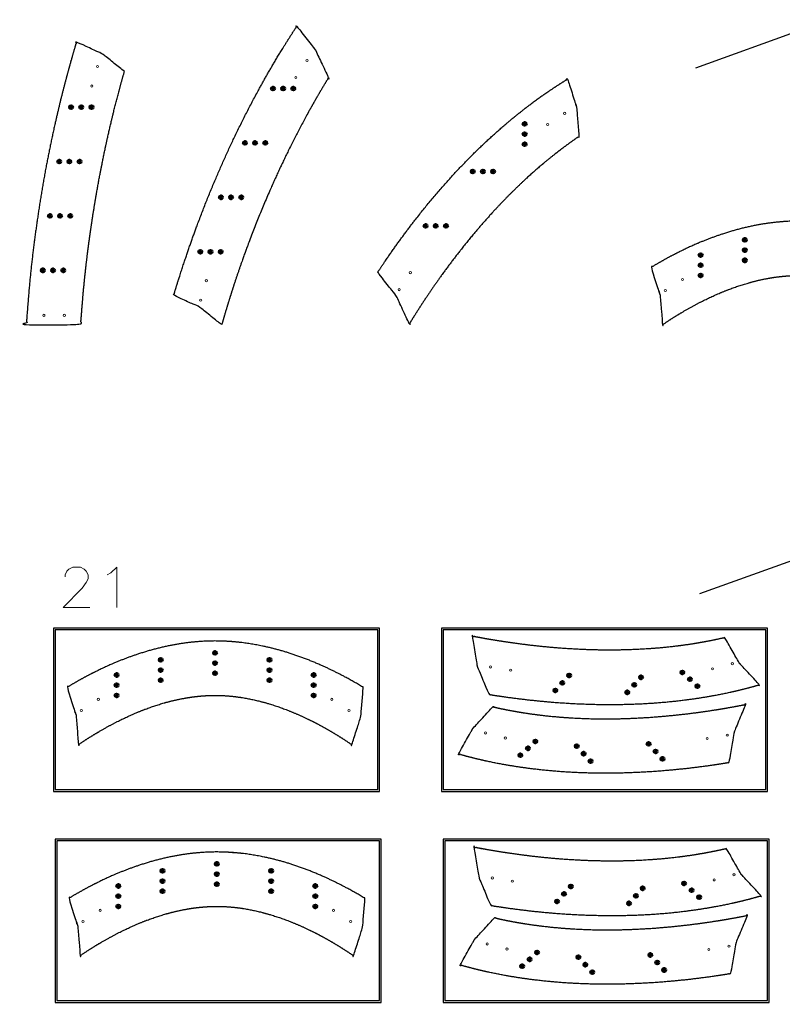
# Model space of a CAD drawing. Header units: inches. Extents: x 13 to 497, y 19 to 601.
# Drawn here: x 13 to 237.8, y 19 to 308.1 of the extents above; entities that cross this region are included whole.
import ezdxf
from ezdxf import colors
from ezdxf.entities.mleader import LeaderData, LeaderLine
from ezdxf.math import Vec2, Vec3

# ---------------------------------------------------------------- set-up
doc = ezdxf.new("R2010")
doc.units = ezdxf.units.IN
doc.header["$MEASUREMENT"] = 0
doc.header["$PDMODE"] = 32
doc.header["$PDSIZE"] = 1
for name, color, linetype, lineweight in [('Annotation', 7, 'Continuous', 9), ('Drilling', 3, 'Continuous', 13), ('Engrave', 4, 'Continuous', 50)]:
    doc.layers.add(name, color=color, linetype=linetype, lineweight=lineweight)
doc.layers.add('Cut Sheet', color=1, linetype='Continuous')
doc.styles.get("Standard").update_dxf_attribs({"font": 'Arial.ttf'})

# ---------------------------------------------------------------- blocks, each defined once
blk = doc.blocks.new('*U703')
at = {"layer": 'Engrave'}
blk.add_point((0, 0), dxfattribs=at)
blk = doc.blocks.new('*U704')
at = {"layer": 'Engrave', "color": 0, "linetype": 'ByBlock', "lineweight": -2, "transparency": 16777216}
for p in [(0, 0), (3, 0), (6, 0)]:
    blk.add_blockref('*U703', p, dxfattribs=at)
blk = doc.blocks.new('*U705')
at = {"layer": 'Engrave'}
blk.add_point((0, 0), dxfattribs=at)
blk = doc.blocks.new('*U706')
at = {"layer": 'Engrave', "color": 0, "linetype": 'ByBlock', "lineweight": -2, "transparency": 16777216}
for p in [(0, 0), (3, 0), (6, 0)]:
    blk.add_blockref('*U705', p, dxfattribs=at)
blk = doc.blocks.new('*U707')
at = {"layer": 'Engrave'}
blk.add_point((0, 0), dxfattribs=at)
blk = doc.blocks.new('*U708')
at = {"layer": 'Engrave', "color": 0, "linetype": 'ByBlock', "lineweight": -2, "transparency": 16777216}
for p in [(0, 0), (3, 0), (6, 0)]:
    blk.add_blockref('*U707', p, dxfattribs=at)
blk = doc.blocks.new('*U709')
at = {"layer": 'Engrave'}
blk.add_point((0, 0), dxfattribs=at)
blk = doc.blocks.new('*U710')
at = {"layer": 'Engrave', "color": 0, "linetype": 'ByBlock', "lineweight": -2, "transparency": 16777216}
for p in [(0, 0), (3, 0), (6, 0)]:
    blk.add_blockref('*U709', p, dxfattribs=at)
blk = doc.blocks.new('*U711')
at = {"layer": 'Engrave'}
blk.add_point((0, 0), dxfattribs=at)
blk = doc.blocks.new('*U712')
at = {"layer": 'Engrave', "color": 0, "linetype": 'ByBlock', "lineweight": -2, "transparency": 16777216}
for p in [(0, 0), (3, 0), (6, 0)]:
    blk.add_blockref('*U711', p, dxfattribs=at)
blk = doc.blocks.new('*U713')
at = {"layer": 'Engrave'}
blk.add_point((0, 0), dxfattribs=at)
blk = doc.blocks.new('*U714')
at = {"layer": 'Engrave', "color": 0, "linetype": 'ByBlock', "lineweight": -2, "transparency": 16777216}
for p in [(0, 0), (3, 0), (6, 0)]:
    blk.add_blockref('*U713', p, dxfattribs=at)
blk = doc.blocks.new('*U715')
at = {"layer": 'Engrave'}
blk.add_point((0, 0), dxfattribs=at)
blk = doc.blocks.new('*U716')
at = {"layer": 'Engrave', "color": 0, "linetype": 'ByBlock', "lineweight": -2, "transparency": 16777216}
for p in [(0, 0), (3, 0), (6, 0)]:
    blk.add_blockref('*U715', p, dxfattribs=at)
blk = doc.blocks.new('*U717')
at = {"layer": 'Engrave'}
blk.add_point((0, 0), dxfattribs=at)
blk = doc.blocks.new('*U718')
at = {"layer": 'Engrave', "color": 0, "linetype": 'ByBlock', "lineweight": -2, "transparency": 16777216}
for p in [(0, 0), (3, 0), (6, 0)]:
    blk.add_blockref('*U717', p, dxfattribs=at)
blk = doc.blocks.new('*U719')
at = {"layer": 'Engrave'}
blk.add_point((0, 0), dxfattribs=at)
blk = doc.blocks.new('*U720')
at = {"layer": 'Engrave', "color": 0, "linetype": 'ByBlock', "lineweight": -2, "transparency": 16777216}
for p in [(0, 0), (3, 0), (6, 0)]:
    blk.add_blockref('*U719', p, dxfattribs=at)
blk = doc.blocks.new('*U721')
at = {"layer": 'Engrave'}
blk.add_point((0, 0), dxfattribs=at)
blk = doc.blocks.new('*U722')
at = {"layer": 'Engrave', "color": 0, "linetype": 'ByBlock', "lineweight": -2, "transparency": 16777216}
for p in [(0, 0), (3, 0), (6, 0)]:
    blk.add_blockref('*U721', p, dxfattribs=at)
blk = doc.blocks.new('*U723')
at = {"layer": 'Engrave'}
blk.add_point((0, 0), dxfattribs=at)
blk = doc.blocks.new('*U724')
at = {"layer": 'Engrave', "color": 0, "linetype": 'ByBlock', "lineweight": -2, "transparency": 16777216}
for p in [(0, 0), (3, 0), (6, 0)]:
    blk.add_blockref('*U723', p, dxfattribs=at)
blk = doc.blocks.new('*U725')
at = {"layer": 'Engrave'}
blk.add_point((0, 0), dxfattribs=at)
blk = doc.blocks.new('*U726')
at = {"layer": 'Engrave', "color": 0, "linetype": 'ByBlock', "lineweight": -2, "transparency": 16777216}
for p in [(0, 0), (3, 0), (6, 0)]:
    blk.add_blockref('*U725', p, dxfattribs=at)
blk = doc.blocks.new('*U727')
at = {"layer": 'Engrave'}
blk.add_point((0, 0), dxfattribs=at)
blk = doc.blocks.new('*U728')
at = {"layer": 'Engrave', "color": 0, "linetype": 'ByBlock', "lineweight": -2, "transparency": 16777216}
for p in [(0, 0), (3, 0), (6, 0)]:
    blk.add_blockref('*U727', p, dxfattribs=at)
blk = doc.blocks.new('*U773')
at = {"layer": 'Engrave'}
blk.add_point((0, 0), dxfattribs=at)
blk = doc.blocks.new('*U774')
at = {"layer": 'Engrave', "color": 0, "linetype": 'ByBlock', "lineweight": -2, "transparency": 16777216}
for p in [(0, 0), (3, 0), (6, 0)]:
    blk.add_blockref('*U773', p, dxfattribs=at)
blk = doc.blocks.new('*U775')
at = {"layer": 'Engrave'}
blk.add_point((0, 0), dxfattribs=at)
blk = doc.blocks.new('*U776')
at = {"layer": 'Engrave', "color": 0, "linetype": 'ByBlock', "lineweight": -2, "transparency": 16777216}
for p in [(0, 0), (3, 0), (6, 0)]:
    blk.add_blockref('*U775', p, dxfattribs=at)
blk = doc.blocks.new('*U777')
at = {"layer": 'Engrave'}
blk.add_point((0, 0), dxfattribs=at)
blk = doc.blocks.new('*U778')
at = {"layer": 'Engrave', "color": 0, "linetype": 'ByBlock', "lineweight": -2, "transparency": 16777216}
for p in [(0, 0), (3, 0), (6, 0)]:
    blk.add_blockref('*U777', p, dxfattribs=at)
blk = doc.blocks.new('*U779')
at = {"layer": 'Engrave'}
blk.add_point((0, 0), dxfattribs=at)
blk = doc.blocks.new('*U780')
at = {"layer": 'Engrave', "color": 0, "linetype": 'ByBlock', "lineweight": -2, "transparency": 16777216}
for p in [(0, 0), (3, 0), (6, 0)]:
    blk.add_blockref('*U779', p, dxfattribs=at)
blk = doc.blocks.new('*U781')
at = {"layer": 'Engrave'}
blk.add_point((0, 0), dxfattribs=at)
blk = doc.blocks.new('*U782')
at = {"layer": 'Engrave', "color": 0, "linetype": 'ByBlock', "lineweight": -2, "transparency": 16777216}
for p in [(0, 0), (3, 0), (6, 0)]:
    blk.add_blockref('*U781', p, dxfattribs=at)
blk = doc.blocks.new('*U783')
at = {"layer": 'Engrave'}
blk.add_point((0, 0), dxfattribs=at)
blk = doc.blocks.new('*U784')
at = {"layer": 'Engrave', "color": 0, "linetype": 'ByBlock', "lineweight": -2, "transparency": 16777216}
for p in [(0, 0), (3, 0), (6, 0)]:
    blk.add_blockref('*U783', p, dxfattribs=at)
blk = doc.blocks.new('*U785')
at = {"layer": 'Engrave'}
blk.add_point((0, 0), dxfattribs=at)
blk = doc.blocks.new('*U786')
at = {"layer": 'Engrave', "color": 0, "linetype": 'ByBlock', "lineweight": -2, "transparency": 16777216}
for p in [(0, 0), (3, 0), (6, 0)]:
    blk.add_blockref('*U785', p, dxfattribs=at)
blk = doc.blocks.new('*U787')
at = {"layer": 'Engrave'}
blk.add_point((0, 0), dxfattribs=at)
blk = doc.blocks.new('*U788')
at = {"layer": 'Engrave', "color": 0, "linetype": 'ByBlock', "lineweight": -2, "transparency": 16777216}
for p in [(0, 0), (3, 0), (6, 0)]:
    blk.add_blockref('*U787', p, dxfattribs=at)
blk = doc.blocks.new('*U789')
at = {"layer": 'Engrave'}
blk.add_point((0, 0), dxfattribs=at)
blk = doc.blocks.new('*U790')
at = {"layer": 'Engrave', "color": 0, "linetype": 'ByBlock', "lineweight": -2, "transparency": 16777216}
for p in [(0, 0), (3, 0), (6, 0)]:
    blk.add_blockref('*U789', p, dxfattribs=at)
blk = doc.blocks.new('*U791')
at = {"layer": 'Engrave'}
blk.add_point((0, 0), dxfattribs=at)
blk = doc.blocks.new('*U792')
at = {"layer": 'Engrave', "color": 0, "linetype": 'ByBlock', "lineweight": -2, "transparency": 16777216}
for p in [(0, 0), (3, 0), (6, 0)]:
    blk.add_blockref('*U791', p, dxfattribs=at)
blk = doc.blocks.new('*U793')
at = {"layer": 'Engrave'}
blk.add_point((0, 0), dxfattribs=at)
blk = doc.blocks.new('*U794')
at = {"layer": 'Engrave', "color": 0, "linetype": 'ByBlock', "lineweight": -2, "transparency": 16777216}
for p in [(0, 0), (3, 0), (6, 0)]:
    blk.add_blockref('*U793', p, dxfattribs=at)
blk = doc.blocks.new('*U827')
at = {"layer": 'Engrave'}
blk.add_point((0, 0), dxfattribs=at)
blk = doc.blocks.new('*U828')
at = {"layer": 'Engrave', "color": 0, "linetype": 'ByBlock', "lineweight": -2, "transparency": 16777216}
for p in [(0, 0), (3, 0), (6, 0)]:
    blk.add_blockref('*U827', p, dxfattribs=at)
blk = doc.blocks.new('*U829')
at = {"layer": 'Engrave'}
blk.add_point((0, 0), dxfattribs=at)
blk = doc.blocks.new('*U830')
at = {"layer": 'Engrave', "color": 0, "linetype": 'ByBlock', "lineweight": -2, "transparency": 16777216}
for p in [(0, 0), (3, 0), (6, 0)]:
    blk.add_blockref('*U829', p, dxfattribs=at)
blk = doc.blocks.new('*U831')
at = {"layer": 'Engrave'}
blk.add_point((0, 0), dxfattribs=at)
blk = doc.blocks.new('*U832')
at = {"layer": 'Engrave', "color": 0, "linetype": 'ByBlock', "lineweight": -2, "transparency": 16777216}
for p in [(0, 0), (3, 0), (6, 0)]:
    blk.add_blockref('*U831', p, dxfattribs=at)
blk = doc.blocks.new('*U833')
at = {"layer": 'Engrave'}
blk.add_point((0, 0), dxfattribs=at)
blk = doc.blocks.new('*U834')
at = {"layer": 'Engrave', "color": 0, "linetype": 'ByBlock', "lineweight": -2, "transparency": 16777216}
for p in [(0, 0), (3, 0), (6, 0)]:
    blk.add_blockref('*U833', p, dxfattribs=at)
blk = doc.blocks.new('*U835')
at = {"layer": 'Engrave'}
blk.add_point((0, 0), dxfattribs=at)
blk = doc.blocks.new('*U836')
at = {"layer": 'Engrave', "color": 0, "linetype": 'ByBlock', "lineweight": -2, "transparency": 16777216}
for p in [(0, 0), (3, 0), (6, 0)]:
    blk.add_blockref('*U835', p, dxfattribs=at)
blk = doc.blocks.new('*U837')
at = {"layer": 'Engrave'}
blk.add_point((0, 0), dxfattribs=at)
blk = doc.blocks.new('*U838')
at = {"layer": 'Engrave', "color": 0, "linetype": 'ByBlock', "lineweight": -2, "transparency": 16777216}
for p in [(0, 0), (3, 0), (6, 0)]:
    blk.add_blockref('*U837', p, dxfattribs=at)
blk = doc.blocks.new('*U839')
at = {"layer": 'Engrave'}
blk.add_point((0, 0), dxfattribs=at)
blk = doc.blocks.new('*U840')
at = {"layer": 'Engrave', "color": 0, "linetype": 'ByBlock', "lineweight": -2, "transparency": 16777216}
for p in [(0, 0), (3, 0), (6, 0)]:
    blk.add_blockref('*U839', p, dxfattribs=at)
blk = doc.blocks.new('*U841')
at = {"layer": 'Engrave'}
blk.add_point((0, 0), dxfattribs=at)
blk = doc.blocks.new('*U842')
at = {"layer": 'Engrave', "color": 0, "linetype": 'ByBlock', "lineweight": -2, "transparency": 16777216}
for p in [(0, 0), (3, 0), (6, 0)]:
    blk.add_blockref('*U841', p, dxfattribs=at)
blk = doc.blocks.new('*U843')
at = {"layer": 'Engrave'}
blk.add_point((0, 0), dxfattribs=at)
blk = doc.blocks.new('*U844')
at = {"layer": 'Engrave', "color": 0, "linetype": 'ByBlock', "lineweight": -2, "transparency": 16777216}
for p in [(0, 0), (3, 0), (6, 0)]:
    blk.add_blockref('*U843', p, dxfattribs=at)
blk = doc.blocks.new('*U845')
at = {"layer": 'Engrave'}
blk.add_point((0, 0), dxfattribs=at)
blk = doc.blocks.new('*U846')
at = {"layer": 'Engrave', "color": 0, "linetype": 'ByBlock', "lineweight": -2, "transparency": 16777216}
for p in [(0, 0), (3, 0), (6, 0)]:
    blk.add_blockref('*U845', p, dxfattribs=at)
blk = doc.blocks.new('*U847')
at = {"layer": 'Engrave'}
blk.add_point((0, 0), dxfattribs=at)
blk = doc.blocks.new('*U848')
at = {"layer": 'Engrave', "color": 0, "linetype": 'ByBlock', "lineweight": -2, "transparency": 16777216}
for p in [(0, 0), (3, 0), (6, 0)]:
    blk.add_blockref('*U847', p, dxfattribs=at)

msp = doc.modelspace()

# ---------------------------------------------------------------- linework, layer by layer
for points, weights, knots in [([(100.15, 298.99), (100.12, 299.06), (100.08, 299.12), (100.03, 299.18), (98.22, 301.5), (96.4, 303.83), (94.59, 306.16), (91.12, 300.88), (85.31, 291.29), (77.32, 276.11), (70.73, 261.71), (64.46, 245.84), (60.62, 234.49), (58.59, 227.82), (58.34, 226.99), (60.84, 225.85), (63.33, 224.71), (65.82, 223.57), (65.9, 223.53), (65.97, 223.49), (66.03, 223.44), (68.18, 221.74), (70.33, 220.03), (72.47, 218.33), (73.2, 220.87), (73.96, 223.4), (76.69, 232.15), (78.82, 238.31), (86.4, 258.15), (92.61, 271.5), (101.17, 286.46), (102.51, 288.73), (103.89, 290.97), (102.64, 293.64), (101.4, 296.32), (100.15, 298.99)], [1, 0.995781402506, 0.995781402506, 1, 1, 1, 1, 1, 1, 1, 1, 1, 1, 1, 1, 1, 1, 1, 0.995129657293, 0.995129657293, 1, 1, 1, 1, 1, 1, 1, 1, 1, 1, 1, 1, 1, 1, 1, 1], [0, 0, 0, 0, 0.225115, 0.225115, 0.225115, 1.225115, 1.225115, 1.225115, 31.127577, 54.258525, 82.40915, 106.071699, 135.020529, 139.104481, 139.104481, 139.104481, 140.104481, 140.104481, 140.104481, 140.34638, 140.34638, 140.34638, 141.34638, 141.34638, 141.34638, 154.451564, 154.451564, 186.87255, 186.87255, 260.215831, 260.215831, 273.495804, 273.495804, 273.495804, 274.495804, 274.495804, 274.495804, 274.495804]), ([(43.83, 292.84), (42.76, 289.1), (41.75, 285.34), (40.02, 278.38), (39.27, 275.2), (37.87, 268.8), (37.21, 265.59), (35.99, 259.16), (35.42, 255.93), (34.37, 249.45), (33.89, 246.2), (33.18, 240.98), (32.93, 239.03), (32.55, 235.83), (32.41, 234.58), (32.14, 232.07), (32.01, 230.82), (31.78, 228.43), (31.68, 227.29), (31.36, 223.58), (31.17, 220.97), (30.97, 218.33), (25.62, 218.33), (20.28, 218.33), (14.93, 218.33), (15.25, 222.75), (15.93, 231.84), (17.64, 246.08), (19.84, 260.2), (22.69, 274.73), (25.9, 288.24), (28.46, 297.38), (29.7, 301.51), (32.19, 300.36), (34.68, 299.22), (37.18, 298.08), (37.25, 298.05), (37.32, 298.01), (37.38, 297.96), (39.53, 296.25), (41.68, 294.55), (43.83, 292.84)], [1, 1, 1, 1, 1, 1, 1, 1, 1, 1, 1, 1, 1, 1, 1, 1, 1, 1, 1, 1, 1, 1, 1, 1, 1, 1, 1, 1, 1, 1, 1, 1, 1, 1, 1, 1, 0.995129657293, 0.995129657293, 1, 1, 1, 1], [0, 0, 0, 0, 19.315802, 19.315802, 35.526294, 35.526294, 51.736787, 51.736787, 67.94728, 67.94728, 84.157773, 84.157773, 93.847206, 93.847206, 100.133677, 100.133677, 106.420148, 106.420148, 112.110598, 112.110598, 124.727465, 124.727465, 124.727465, 125.727465, 125.727465, 125.727465, 146.700808, 168.887893, 193.612837, 214.380081, 238.954865, 259.332057, 259.332057, 259.332057, 260.332057, 260.332057, 260.332057, 260.573956, 260.573956, 260.573956, 261.573956, 261.573956, 261.573956, 261.573956]), ([(176.95, 282.22), (176.95, 282.3), (176.93, 282.38), (176.91, 282.45), (176.03, 285.16), (175.16, 287.87), (174.28, 290.57), (172.41, 289.44), (167.22, 286.1), (159.34, 280.22), (149.09, 271.33), (138.71, 260.66), (128.19, 247.87), (121.79, 238.89), (118.61, 234.09), (118.39, 233.75), (120.21, 231.43), (122.02, 229.1), (123.83, 226.78), (123.88, 226.72), (123.92, 226.65), (123.95, 226.59), (125.2, 223.91), (126.45, 221.24), (127.7, 218.57), (130.12, 222.51), (132.64, 226.38), (139.41, 236.08), (143.81, 241.78), (151.38, 250.54), (154.38, 253.79), (160.59, 259.98), (163.79, 262.93), (168.88, 267.2), (170.69, 268.65), (174.2, 271.31), (175.91, 272.54), (177.63, 273.71), (177.41, 276.55), (177.18, 279.39), (176.95, 282.22)], [1, 0.995471879, 0.995471879, 1, 1, 1, 1, 1, 1, 1, 1, 1, 1, 1, 1, 1, 1, 1, 1, 0.995781402506, 0.995781402506, 1, 1, 1, 1, 1, 1, 1, 1, 1, 1, 1, 1, 1, 1, 1, 1, 1, 1, 1, 1], [0, 0, 0, 0, 0.233236, 0.233236, 0.233236, 1.233236, 1.233236, 1.233236, 11.587545, 30.418275, 47.728379, 75.804449, 100.760468, 126.079533, 127.996088, 127.996088, 127.996088, 128.996088, 128.996088, 128.996088, 129.221203, 129.221203, 129.221203, 130.221203, 130.221203, 130.221203, 153.544152, 153.544152, 190.147074, 190.147074, 212.920971, 212.920971, 235.694868, 235.694868, 247.894279, 247.894279, 259.123936, 259.123936, 259.123936, 260.123936, 260.123936, 260.123936, 260.123936]), ([(201.55, 226.84), (201.54, 226.92), (201.53, 226.99), (201.51, 227.07), (200.63, 229.77), (199.75, 232.48), (198.88, 235.19), (200.91, 236.42), (206.08, 239.34), (213.82, 242.93), (223.49, 246.32), (232.6, 248.33), (239.49, 248.81), (242.28, 248.83), (242.47, 248.83), (242.66, 248.83), (245.45, 248.81), (252.34, 248.33), (261.45, 246.32), (271.13, 242.93), (278.86, 239.34), (284.03, 236.42), (286.07, 235.19), (285.84, 232.35), (285.61, 229.51), (285.39, 226.68), (285.38, 226.6), (285.36, 226.52), (285.34, 226.45), (284.46, 223.74), (283.59, 221.04), (282.71, 218.33), (282.56, 218.43), (282.41, 218.53), (278.95, 220.86), (275.57, 222.89), (268.67, 226.47), (265.17, 228.02), (258.14, 230.51), (254.6, 231.47), (249.75, 232.3), (248.4, 232.48), (245.69, 232.73), (244.33, 232.81), (242.81, 232.83), (242.64, 232.83), (242.47, 232.83), (242.3, 232.83), (242.13, 232.83), (240.61, 232.81), (239.26, 232.73), (236.55, 232.48), (235.19, 232.3), (230.34, 231.47), (226.8, 230.51), (219.77, 228.02), (216.27, 226.47), (209.38, 222.89), (205.99, 220.86), (202.53, 218.53), (202.38, 218.43), (202.23, 218.33), (202, 221.16), (201.78, 224), (201.55, 226.84)], [1, 0.995471879, 0.995471879, 1, 1, 1, 1, 1, 1, 1, 1, 1, 1, 1, 1, 1, 1, 1, 1, 1, 1, 1, 1, 1, 1, 1, 0.995471879, 0.995471879, 1, 1, 1, 1, 1, 1, 1, 1, 1, 1, 1, 1, 1, 1, 1, 1, 1, 1, 1, 1, 1, 1, 1, 1, 1, 1, 1, 1, 1, 1, 1, 1, 1, 1, 1, 1, 1], [0, 0, 0, 0, 0.233236, 0.233236, 0.233236, 1.233236, 1.233236, 1.233236, 12.507361, 29.295636, 41.547369, 60.980989, 73.259503, 74.171968, 74.171968, 74.171968, 75.084434, 87.362947, 106.796567, 119.0483, 135.836575, 147.1107, 147.1107, 147.1107, 148.1107, 148.1107, 148.1107, 148.343936, 148.343936, 148.343936, 149.343936, 149.343936, 149.343936, 150.313691, 150.313691, 171.830963, 171.830963, 193.348235, 193.348235, 214.865506, 214.865506, 223.302865, 223.302865, 231.740223, 231.740223, 232.792161, 232.792161, 232.792161, 233.8441, 233.8441, 242.281458, 242.281458, 250.718817, 250.718817, 272.236088, 272.236088, 293.75336, 293.75336, 315.270632, 315.270632, 316.240387, 316.240387, 316.240387, 317.240387, 317.240387, 317.240387, 317.240387]), ([(224.8, 118.86), (224.84, 118.79), (224.89, 118.73), (224.94, 118.67), (226.88, 116.59), (228.82, 114.51), (230.76, 112.42), (228.66, 111.81), (222.69, 110.23), (213.04, 108.4), (199.55, 106.84), (184.68, 106.39), (168.14, 107.27), (157.19, 108.61), (151.51, 109.51), (151.11, 109.58), (149.98, 112.3), (148.85, 115.03), (147.73, 117.75), (147.7, 117.82), (147.68, 117.89), (147.67, 117.97), (147.18, 120.87), (146.69, 123.78), (146.19, 126.69), (150.74, 125.81), (155.3, 125.07), (167.02, 123.51), (174.19, 122.9), (185.77, 122.56), (190.19, 122.59), (198.95, 122.98), (203.29, 123.36), (209.88, 124.22), (212.17, 124.58), (216.5, 125.37), (218.56, 125.8), (220.59, 126.28), (221.99, 123.81), (223.4, 121.33), (224.8, 118.86)], [1, 0.995471879, 0.995471879, 1, 1, 1, 1, 1, 1, 1, 1, 1, 1, 1, 1, 1, 1, 1, 1, 0.995781402506, 0.995781402506, 1, 1, 1, 1, 1, 1, 1, 1, 1, 1, 1, 1, 1, 1, 1, 1, 1, 1, 1, 1], [0, 0, 0, 0, 0.233236, 0.233236, 0.233236, 1.233236, 1.233236, 1.233236, 11.587545, 30.418275, 47.728379, 75.804449, 100.760468, 126.079533, 127.996088, 127.996088, 127.996088, 128.996088, 128.996088, 128.996088, 129.221203, 129.221203, 129.221203, 130.221203, 130.221203, 130.221203, 153.544152, 153.544152, 190.147074, 190.147074, 212.920971, 212.920971, 235.694868, 235.694868, 247.894279, 247.894279, 259.123936, 259.123936, 259.123936, 260.123936, 260.123936, 260.123936, 260.123936]), ([(29.61, 103.3), (29.6, 103.38), (29.59, 103.46), (29.57, 103.53), (28.69, 106.24), (27.81, 108.94), (26.94, 111.65), (28.97, 112.88), (34.14, 115.81), (41.88, 119.4), (51.55, 122.78), (60.66, 124.79), (67.55, 125.27), (70.34, 125.29), (70.53, 125.29), (70.72, 125.29), (73.51, 125.27), (80.4, 124.79), (89.51, 122.78), (99.19, 119.4), (106.92, 115.81), (112.09, 112.88), (114.13, 111.65), (113.9, 108.81), (113.67, 105.98), (113.45, 103.14), (113.44, 103.06), (113.42, 102.99), (113.4, 102.91), (112.52, 100.21), (111.65, 97.5), (110.77, 94.79), (110.62, 94.89), (110.47, 94.99), (107.01, 97.33), (103.63, 99.36), (96.73, 102.94), (93.23, 104.48), (86.2, 106.98), (82.66, 107.93), (77.81, 108.76), (76.46, 108.94), (73.75, 109.2), (72.39, 109.27), (70.87, 109.29), (70.7, 109.29), (70.53, 109.29), (70.36, 109.29), (70.19, 109.29), (68.67, 109.27), (67.32, 109.2), (64.61, 108.94), (63.25, 108.76), (58.4, 107.93), (54.86, 106.98), (47.83, 104.48), (44.33, 102.94), (37.44, 99.36), (34.05, 97.33), (30.59, 94.99), (30.44, 94.89), (30.29, 94.79), (30.06, 97.63), (29.84, 100.47), (29.61, 103.3)], [1, 0.995471879, 0.995471879, 1, 1, 1, 1, 1, 1, 1, 1, 1, 1, 1, 1, 1, 1, 1, 1, 1, 1, 1, 1, 1, 1, 1, 0.995471879, 0.995471879, 1, 1, 1, 1, 1, 1, 1, 1, 1, 1, 1, 1, 1, 1, 1, 1, 1, 1, 1, 1, 1, 1, 1, 1, 1, 1, 1, 1, 1, 1, 1, 1, 1, 1, 1, 1, 1], [0, 0, 0, 0, 0.233236, 0.233236, 0.233236, 1.233236, 1.233236, 1.233236, 12.507361, 29.295636, 41.547369, 60.980989, 73.259503, 74.171968, 74.171968, 74.171968, 75.084434, 87.362947, 106.796567, 119.0483, 135.836575, 147.1107, 147.1107, 147.1107, 148.1107, 148.1107, 148.1107, 148.343936, 148.343936, 148.343936, 149.343936, 149.343936, 149.343936, 150.313691, 150.313691, 171.830963, 171.830963, 193.348235, 193.348235, 214.865506, 214.865506, 223.302865, 223.302865, 231.740223, 231.740223, 232.792161, 232.792161, 232.792161, 233.8441, 233.8441, 242.281458, 242.281458, 250.718817, 250.718817, 272.236088, 272.236088, 293.75336, 293.75336, 315.270632, 315.270632, 316.240387, 316.240387, 316.240387, 317.240387, 317.240387, 317.240387, 317.240387]), ([(146.49, 99.66), (146.44, 99.6), (146.39, 99.54), (146.35, 99.47), (144.96, 96.99), (143.56, 94.51), (142.17, 92.03), (144.27, 91.42), (150.24, 89.87), (159.9, 88.07), (173.39, 86.56), (188.27, 86.18), (204.8, 87.11), (215.75, 88.5), (221.43, 89.42), (221.83, 89.49), (222.3, 92.4), (222.78, 95.31), (223.26, 98.22), (223.28, 98.29), (223.3, 98.36), (223.32, 98.43), (224.44, 101.16), (225.56, 103.89), (226.67, 106.62), (222.13, 105.73), (217.58, 104.96), (205.86, 103.36), (198.69, 102.73), (187.12, 102.34), (182.7, 102.35), (173.94, 102.71), (169.6, 103.07), (163, 103.91), (160.71, 104.26), (156.37, 105.04), (154.31, 105.46), (152.28, 105.93), (150.35, 103.84), (148.42, 101.75), (146.49, 99.66)], [1, 0.995471879, 0.995471879, 1, 1, 1, 1, 1, 1, 1, 1, 1, 1, 1, 1, 1, 1, 1, 1, 0.995781402506, 0.995781402506, 1, 1, 1, 1, 1, 1, 1, 1, 1, 1, 1, 1, 1, 1, 1, 1, 1, 1, 1, 1], [0, 0, 0, 0, 0.233236, 0.233236, 0.233236, 1.233236, 1.233236, 1.233236, 11.587545, 30.418275, 47.728379, 75.804449, 100.760468, 126.079533, 127.996088, 127.996088, 127.996088, 128.996088, 128.996088, 128.996088, 129.221203, 129.221203, 129.221203, 130.221203, 130.221203, 130.221203, 153.544152, 153.544152, 190.147074, 190.147074, 212.920971, 212.920971, 235.694868, 235.694868, 247.894279, 247.894279, 259.123936, 259.123936, 259.123936, 260.123936, 260.123936, 260.123936, 260.123936]), ([(225.3, 56.79), (225.34, 56.72), (225.39, 56.65), (225.44, 56.6), (227.38, 54.52), (229.32, 52.43), (231.26, 50.35), (229.16, 49.73), (223.19, 48.16), (213.54, 46.32), (200.05, 44.76), (185.18, 44.32), (168.64, 45.19), (157.69, 46.54), (152.01, 47.44), (151.61, 47.5), (150.48, 50.23), (149.35, 52.95), (148.23, 55.68), (148.2, 55.75), (148.18, 55.82), (148.17, 55.89), (147.68, 58.8), (147.19, 61.71), (146.69, 64.62), (151.24, 63.74), (155.8, 62.99), (167.52, 61.44), (174.69, 60.83), (186.27, 60.49), (190.69, 60.51), (199.45, 60.91), (203.79, 61.28), (210.38, 62.15), (212.67, 62.51), (217, 63.3), (219.06, 63.73), (221.09, 64.21), (222.49, 61.73), (223.9, 59.26), (225.3, 56.79)], [1, 0.995471879, 0.995471879, 1, 1, 1, 1, 1, 1, 1, 1, 1, 1, 1, 1, 1, 1, 1, 1, 0.995781402506, 0.995781402506, 1, 1, 1, 1, 1, 1, 1, 1, 1, 1, 1, 1, 1, 1, 1, 1, 1, 1, 1, 1], [0, 0, 0, 0, 0.233236, 0.233236, 0.233236, 1.233236, 1.233236, 1.233236, 11.587545, 30.418275, 47.728379, 75.804449, 100.760468, 126.079533, 127.996088, 127.996088, 127.996088, 128.996088, 128.996088, 128.996088, 129.221203, 129.221203, 129.221203, 130.221203, 130.221203, 130.221203, 153.544152, 153.544152, 190.147074, 190.147074, 212.920971, 212.920971, 235.694868, 235.694868, 247.894279, 247.894279, 259.123936, 259.123936, 259.123936, 260.123936, 260.123936, 260.123936, 260.123936]), ([(30.11, 41.23), (30.1, 41.31), (30.09, 41.38), (30.07, 41.46), (29.19, 44.16), (28.31, 46.87), (27.44, 49.58), (29.48, 50.81), (34.64, 53.73), (42.38, 57.32), (52.05, 60.71), (61.16, 62.72), (68.05, 63.2), (70.84, 63.22), (71.03, 63.22), (71.22, 63.22), (74.01, 63.2), (80.9, 62.72), (90.01, 60.71), (99.69, 57.32), (107.42, 53.73), (112.59, 50.81), (114.63, 49.58), (114.4, 46.74), (114.17, 43.91), (113.95, 41.07), (113.94, 40.99), (113.92, 40.91), (113.9, 40.84), (113.02, 38.13), (112.15, 35.43), (111.27, 32.72), (111.12, 32.82), (110.97, 32.92), (107.51, 35.25), (104.13, 37.28), (97.23, 40.87), (93.73, 42.41), (86.7, 44.9), (83.16, 45.86), (78.31, 46.69), (76.96, 46.87), (74.25, 47.13), (72.89, 47.2), (71.37, 47.22), (71.2, 47.22), (71.03, 47.22), (70.86, 47.22), (70.69, 47.22), (69.17, 47.2), (67.82, 47.13), (65.11, 46.87), (63.75, 46.69), (58.9, 45.86), (55.36, 44.9), (48.33, 42.41), (44.83, 40.87), (37.94, 37.28), (34.55, 35.25), (31.09, 32.92), (30.94, 32.82), (30.79, 32.72), (30.56, 35.56), (30.34, 38.39), (30.11, 41.23)], [1, 0.995471879, 0.995471879, 1, 1, 1, 1, 1, 1, 1, 1, 1, 1, 1, 1, 1, 1, 1, 1, 1, 1, 1, 1, 1, 1, 1, 0.995471879, 0.995471879, 1, 1, 1, 1, 1, 1, 1, 1, 1, 1, 1, 1, 1, 1, 1, 1, 1, 1, 1, 1, 1, 1, 1, 1, 1, 1, 1, 1, 1, 1, 1, 1, 1, 1, 1, 1, 1], [0, 0, 0, 0, 0.233236, 0.233236, 0.233236, 1.233236, 1.233236, 1.233236, 12.507361, 29.295636, 41.547369, 60.980989, 73.259503, 74.171968, 74.171968, 74.171968, 75.084434, 87.362947, 106.796567, 119.0483, 135.836575, 147.1107, 147.1107, 147.1107, 148.1107, 148.1107, 148.1107, 148.343936, 148.343936, 148.343936, 149.343936, 149.343936, 149.343936, 150.313691, 150.313691, 171.830963, 171.830963, 193.348235, 193.348235, 214.865506, 214.865506, 223.302865, 223.302865, 231.740223, 231.740223, 232.792161, 232.792161, 232.792161, 233.8441, 233.8441, 242.281458, 242.281458, 250.718817, 250.718817, 272.236088, 272.236088, 293.75336, 293.75336, 315.270632, 315.270632, 316.240387, 316.240387, 316.240387, 317.240387, 317.240387, 317.240387, 317.240387]), ([(146.99, 37.59), (146.94, 37.53), (146.89, 37.47), (146.85, 37.4), (145.46, 34.92), (144.06, 32.44), (142.67, 29.96), (144.77, 29.35), (150.74, 27.8), (160.4, 26), (173.89, 24.49), (188.77, 24.1), (205.3, 25.04), (216.25, 26.43), (221.93, 27.35), (222.33, 27.41), (222.8, 30.32), (223.28, 33.23), (223.76, 36.14), (223.78, 36.22), (223.8, 36.29), (223.82, 36.36), (224.94, 39.09), (226.06, 41.82), (227.17, 44.55), (222.63, 43.65), (218.08, 42.89), (206.36, 41.29), (199.19, 40.65), (187.62, 40.27), (183.2, 40.28), (174.44, 40.64), (170.1, 41), (163.5, 41.84), (161.21, 42.19), (156.87, 42.96), (154.81, 43.38), (152.78, 43.86), (150.85, 41.77), (148.92, 39.68), (146.99, 37.59)], [1, 0.995471879, 0.995471879, 1, 1, 1, 1, 1, 1, 1, 1, 1, 1, 1, 1, 1, 1, 1, 1, 0.995781402506, 0.995781402506, 1, 1, 1, 1, 1, 1, 1, 1, 1, 1, 1, 1, 1, 1, 1, 1, 1, 1, 1, 1], [0, 0, 0, 0, 0.233236, 0.233236, 0.233236, 1.233236, 1.233236, 1.233236, 11.587545, 30.418275, 47.728379, 75.804449, 100.760468, 126.079533, 127.996088, 127.996088, 127.996088, 128.996088, 128.996088, 128.996088, 129.221203, 129.221203, 129.221203, 130.221203, 130.221203, 130.221203, 153.544152, 153.544152, 190.147074, 190.147074, 212.920971, 212.920971, 235.694868, 235.694868, 247.894279, 247.894279, 259.123936, 259.123936, 259.123936, 260.123936, 260.123936, 260.123936, 260.123936])]:
    msp.add_rational_spline(points, weights, degree=3, knots=knots)
at = {"layer": 'Annotation'}
for points in [[(26.35, 144.18), (26.35, 144.74), (26.91, 145.87), (27.48, 146.43), (28.6, 146.99), (30.86, 146.99), (31.98, 146.43), (32.54, 145.87), (33.11, 144.74), (33.11, 143.61), (32.54, 142.49), (31.42, 140.8), (25.79, 135.17), (33.67, 135.17)], [(38.74, 144.74), (39.86, 145.3), (41.55, 146.99), (41.55, 135.17)]]:
    msp.add_lwpolyline(points, dxfattribs=at)
at = {"layer": 'Cut Sheet'}
for points in [[(22.9, 129.06), (22.9, 81.06), (118.9, 81.06), (118.9, 129.06)], [(23.4, 128.56), (23.4, 81.56), (118.4, 81.56), (118.4, 128.56)], [(137.16, 129.06), (137.16, 81.06), (233.16, 81.06), (233.16, 129.06)], [(137.66, 128.56), (137.66, 81.56), (232.66, 81.56), (232.66, 128.56)], [(23.4, 66.99), (23.4, 18.99), (119.4, 18.99), (119.4, 66.99)], [(137.66, 66.99), (137.66, 18.99), (233.66, 18.99), (233.66, 66.99)], [(23.9, 66.49), (23.9, 19.49), (118.9, 19.49), (118.9, 66.49)], [(138.16, 66.49), (138.16, 19.49), (233.16, 19.49), (233.16, 66.49)]]:
    msp.add_lwpolyline(points, close=True, dxfattribs=at)
at = {"layer": 'Drilling'}
for centre, radius in [((97.59, 296.06), 0.323), ((35.91, 294.3), 0.323), ((94.28, 291.05), 0.323), ((34.22, 288.54), 0.323), ((173.44, 280.51), 0.323), ((168.4, 277.25), 0.323), ((67.95, 231.29), 0.323), ((128, 233.67), 0.323), ((208.11, 231.65), 0.323), ((124.7, 228.67), 0.323), ((203.07, 228.39), 0.323), ((66.26, 225.54), 0.323), ((20.12, 221.08), 0.323), ((26.12, 221.08), 0.323), ((222.77, 118.6), 0.322), ((151.61, 117.66), 0.322), ((157.54, 116.72), 0.322), ((216.96, 117.09), 0.322), ((36.17, 108.11), 0.323), ((104.89, 108.11), 0.323), ((31.13, 104.85), 0.323), ((109.93, 104.85), 0.323), ((150.13, 98.24), 0.322), ((155.94, 96.75), 0.322), ((215.37, 96.6), 0.322), ((221.29, 97.57), 0.322), ((152.11, 55.59), 0.322), ((158.04, 54.64), 0.322), ((217.46, 55.01), 0.322), ((223.27, 56.52), 0.322), ((36.67, 46.04), 0.323), ((105.39, 46.04), 0.323), ((31.63, 42.78), 0.323), ((110.43, 42.78), 0.323), ((150.63, 36.16), 0.322), ((156.44, 34.67), 0.322), ((215.87, 34.53), 0.322), ((221.79, 35.5), 0.322)]:
    msp.add_circle(centre, radius, dxfattribs=at)

# ---------------------------------------------------------------- block references
at = {"layer": 'Engrave'}
for name, p in [('*U718', (87.56, 287.81)), ('*U710', (28.13, 282.33)), ('*U716', (79.3, 271.81)), ('*U708', (24.63, 266.33)), ('*U722', (146.37, 263.41)), ('*U714', (72.22, 255.81)), ('*U706', (21.88, 250.33)), ('*U720', (132.49, 247.41)), ('*U712', (66.17, 239.81)), ('*U704', (19.81, 234.33))]:
    msp.add_blockref(name, p, dxfattribs=at)
for name, p, rotation in [('*U724', (161.65, 277.41), 270), ('*U728', (226.47, 243.28), 270), ('*U726', (213.47, 238.83), 270), ('*U784', (70.53, 121.79), 270), ('*U782', (54.53, 119.74), 270), ('*U780', (41.53, 115.29), 270), ('*U778', (160.41, 91.68), 42.69657407038214), ('*U774', (202.23, 90.59), 132.6965740703822), ('*U776', (181.06, 89.94), 132.6965740703822), ('*U836', (55.03, 57.67), 270), ('*U838', (71.03, 59.72), 270), ('*U834', (42.03, 53.22), 270), ('*U832', (160.91, 29.6), 42.69657407038214), ('*U830', (181.56, 27.86), 132.6965740703822), ('*U828', (202.73, 28.51), 132.6965740703822)]:
    msp.add_blockref(name, p, dxfattribs=dict(at, rotation=rotation))
at = {"layer": 'Engrave', "xscale": -1}
for name, p, rotation in [('*U788', (86.53, 119.74), 90), ('*U786', (99.53, 115.29), 90), ('*U790', (170.7, 110.75), 227.5208548045061), ('*U794', (212.52, 112), 317.5208548045061), ('*U792', (191.88, 110.18), 227.5208548045061), ('*U842', (87.03, 57.67), 90), ('*U840', (100.03, 53.22), 90), ('*U844', (171.2, 48.68), 227.5208548045061), ('*U846', (192.38, 48.11), 227.5208548045061), ('*U848', (213.02, 49.93), 317.5208548045061)]:
    msp.add_blockref(name, p, dxfattribs=dict(at, rotation=rotation))

# ---------------------------------------------------------------- leaders
at = {"layer": 'Annotation'}
ml = msp.add_multileader_mtext('Standard', dxfattribs=at)
ml.set_content('\\A1;Cut Each Section Twice (x2) ', color=256)
ml.set_leader_properties()
ml.build(insert=Vec2(0, 0))
ml.multileader.update_dxf_attribs({"text_right_attachment_type": 6, "dogleg_length": 0.36, "arrow_head_size": 0.18})
ctx = ml.context
ctx.base_point, ctx.arrow_head_size, ctx.landing_gap_size, ctx.plane_origin = Vec3(243.87, 305.32), 0.18, 0.09, Vec3(379.4, 270.08)
ctx.right_attachment = 6
notes = []
notes.append((ctx, [(1, (1, 1, 0), (243.51, 305.32), (1, 0), 0.36, [(0, [(211.83, 293.86)], 0, [])])]))
ctx.mtext.insert, ctx.mtext.flow_direction = Vec3(243.96, 307.86), 5
ml = msp.add_multileader_mtext('Standard', dxfattribs=at)
ml.set_content('\\A1;8 Sheets Total - Arch #21', color=256)
ml.set_leader_properties()
ml.build(insert=Vec2(0, 0))
ml.multileader.update_dxf_attribs({"text_right_attachment_type": 6, "dogleg_length": 0.36, "arrow_head_size": 0.18})
ctx = ml.context
ctx.base_point, ctx.arrow_head_size, ctx.landing_gap_size, ctx.plane_origin = Vec3(245.11, 150.62), 0.18, 0.09, Vec3(380.65, 115.38)
ctx.right_attachment = 6
notes.append((ctx, [(1, (1, 1, 0), (244.75, 150.62), (1, 0), 0.36, [(0, [(213.08, 139.16)], 0, [])])]))
ctx.mtext.insert, ctx.mtext.flow_direction = Vec3(245.2, 152.65), 5
for ctx, leaders in notes:
    for number, flags, end, landing, length, lines in leaders:
        leader = LeaderData()
        leader.index, (leader.has_last_leader_line, leader.has_dogleg_vector, leader.attachment_direction) = number, flags
        leader.last_leader_point, leader.dogleg_vector, leader.dogleg_length = Vec3(end), Vec3(landing), length
        for number, points, colour, breaks in lines:
            line = LeaderLine()
            line.index, line.vertices, line.color, line.breaks = number, Vec3.list(points), colors.encode_raw_color(colour), breaks
            leader.lines.append(line)
        ctx.leaders.append(leader)

doc.saveas('drawing.dxf')
